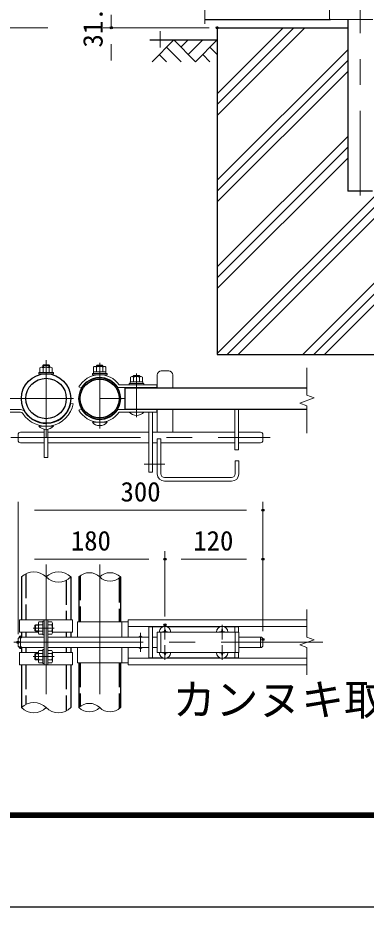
# Model space of a CAD drawing. Units: millimetres, scale not verified, with parts at other scales. Extents: x -4200 to 4200, y -2970 to 2970.
# Drawn here: x -1345 to -492, y -2970 to -792 of the extents above; entities that cross this region are included whole.
import ezdxf
from ezdxf.enums import TextEntityAlignment as Align

# ---------------------------------------------------------------- set-up
doc = ezdxf.new("R2010")
doc.units = ezdxf.units.MM
doc.header["$LTSCALE"] = 10
doc.header["$PDMODE"] = 32
doc.header["$PDSIZE"] = 5
doc.linetypes.add('DASHED', pattern=[7.5, 6, -1.5])
doc.linetypes.add('USER1', pattern=[50.8, 31.75, -6.35, 6.35, -6.35])
for name, color, linetype, lineweight in [('0-0_D-TTL-TXT', 7, 'Continuous', 25), ('0-1_D-STR-DIM', 7, 'Continuous', 13), ('0-2_D-BMK', 2, 'USER1', 13), ('0-3_D-STR4', 7, 'Continuous', 25), ('0-4_D-STR3', 3, 'Continuous', 13), ('0-5_D-STR1', 1, 'Continuous', 25), ('0-7_Defpoints', 8, 'Continuous', 25), ('0-9_D-DCR-HCH', 7, 'Continuous', 13), ('0-A_D-BGD', 7, 'Continuous', 25), ('0-D_D-TTL', 7, 'Continuous', 25)]:
    doc.layers.add(name, color=color, linetype=linetype, lineweight=lineweight)
doc.styles.add('ＭＳ ゴシック', font='')
doc.styles.get('ＭＳ ゴシック').set_extended_font_data('MS Gothic')

msp = doc.modelspace()

# ---------------------------------------------------------------- linework, layer by layer
at = {"layer": '0-1_D-STR-DIM'}
for p, q in [((-886.69, -807.3), (-886.69, 162.81)), ((-1116.11, -785.37), (-1116.11, -816.54)), ((-1771.84, -816.54), (-1271.44, -816.54)), ((-876.69, -816.54), (-1136.11, -816.54)), ((-996.11, -825.37), (-996.11, -865.37)), ((-1116.11, -856.54), (-1116.11, -896.54)), ((-636.98, -1716.48), (-636.98, -1649.31)), ((-619.36, -1722.9), (-636.98, -1716.48)), ((-654.6, -1735.72), (-619.36, -1722.9)), ((-636.98, -1742.14), (-654.6, -1735.72)), ((-636.98, -1809.31), (-636.98, -1742.14)), ((-1344.53, -2301.48), (-1344.53, -1977.91)), ((-744.53, -2294.48), (-744.53, -1977.91)), ((-1304.53, -1997.91), (-784.53, -1997.91)), ((-1344.53, -2301.48), (-1344.53, -2097.91)), ((-984.53, -2258.43), (-984.53, -2097.91)), ((-984.53, -2258.43), (-984.53, -2097.91)), ((-744.53, -2294.48), (-744.53, -2097.91)), ((-1304.53, -2117.91), (-1024.53, -2117.91)), ((-944.53, -2117.91), (-784.53, -2117.91)), ((-636.98, -2308.65), (-636.98, -2241.48)), ((-654.6, -2327.89), (-619.36, -2315.07)), ((-636.98, -2334.3), (-654.6, -2327.89)), ((-619.36, -2315.07), (-636.98, -2308.65)), ((-636.98, -2401.48), (-636.98, -2334.3))]:
    msp.add_line(p, q, dxfattribs=at)
for centre, radius, start, end in [((-1306.08, -2191.92), 42.92, 45.18146, 134.81854), ((-1245.58, -2191.92), 42.92, 45.18146, 134.81854), ((-1169.93, -2187.04), 36.03, 45.18146, 134.81854), ((-1119.13, -2187.04), 36.03, 45.18146, 134.81854), ((-1245.58, -2131.04), 42.92, 225.18146, 314.81854), ((-1119.13, -2135.92), 36.03, 225.18146, 314.81854), ((-1306.08, -2511.92), 42.92, 45.18146, 134.81854), ((-1306.08, -2451.04), 42.92, 225.18146, 314.81854), ((-1245.58, -2451.04), 42.92, 225.18146, 314.81854), ((-1169.93, -2507.04), 36.03, 45.18146, 134.81854), ((-1169.93, -2455.92), 36.03, 225.18146, 314.81854), ((-1119.13, -2455.92), 36.03, 225.18146, 314.81854)]:
    msp.add_arc(centre, radius, start, end, dxfattribs=at)
at = {"layer": '0-2_D-BMK'}
for p, q in [((-506.69, 1519.75), (-506.69, -1227.11)), ((-1275.83, -1630.99), (-1275.83, -1818.09)), ((-1275.83, -1661.38), (-1275.83, -1647.15)), ((-1144.53, -1636.99), (-1144.53, -1798.09)), ((-1054.23, -1770.28), (-1054.23, -1662.91)), ((-1525.83, -1724.54), (-1025.83, -1724.54)), ((-1362.19, -1819.94), (-726.88, -1819.94)), ((-1035.39, -1884.94), (-985.1, -1884.94)), ((-1275.83, -2130.89), (-1275.83, -2502.06)), ((-1144.53, -2130.89), (-1144.53, -2502.06)), ((-1256.21, -2286.48), (-1307.56, -2286.48)), ((-984.53, -2314.69), (-984.53, -2278.43)), ((-844.53, -2314.69), (-844.53, -2278.43)), ((-1044.53, -2297.9), (-1044.53, -2345.05)), ((-1355.17, -2321.48), (-598.14, -2321.48)), ((-984.53, -2328.26), (-984.53, -2364.52)), ((-844.53, -2328.26), (-844.53, -2364.52)), ((-1256.21, -2356.48), (-1307.56, -2356.48))]:
    msp.add_line(p, q, dxfattribs=at)
at = {"layer": '0-3_D-STR4'}
for p, q in [((-856.69, -816.54), (-856.69, -1616.54)), ((-856.69, -816.54), (-536.94, -816.54)), ((-856.69, -1616.54), (-156.69, -1616.54))]:
    msp.add_line(p, q, dxfattribs=at)
at = {"layer": '0-4_D-STR3'}
for p, q in [((-581.69, -768.54), (-581.69, -794.54)), ((-579.69, -796.54), (-475.36, -796.54)), ((-1290.83, -1660.84), (-1290.83, -1649.24)), ((-1287.39, -1647.84), (-1264.3, -1647.84)), ((-1283.83, -1643.78), (-1282.23, -1642.18)), ((-1283.83, -1647.84), (-1283.83, -1643.78)), ((-1283.33, -1660.84), (-1283.33, -1649.24)), ((-1282.23, -1642.18), (-1269.43, -1642.18)), ((-1282.23, -1647.84), (-1282.23, -1642.18)), ((-1269.43, -1647.84), (-1269.43, -1642.18)), ((-1268.33, -1660.84), (-1268.33, -1649.24)), ((-1267.83, -1647.84), (-1267.83, -1643.78)), ((-1260.83, -1660.84), (-1260.83, -1649.24)), ((-1159.53, -1659.14), (-1159.53, -1647.54)), ((-1156.09, -1646.14), (-1133, -1646.14)), ((-1152.53, -1644.34), (-1150.93, -1642.74)), ((-1152.53, -1646.14), (-1152.53, -1644.34)), ((-1152.03, -1659.14), (-1152.03, -1647.54)), ((-1150.93, -1642.74), (-1138.13, -1642.74)), ((-1150.93, -1646.14), (-1150.93, -1642.74)), ((-1138.13, -1646.14), (-1138.13, -1642.74)), ((-1137.03, -1659.14), (-1137.03, -1647.54)), ((-1136.53, -1646.14), (-1136.53, -1644.34)), ((-1129.53, -1659.14), (-1129.53, -1647.54)), ((-1293.83, -1664.04), (-1257.83, -1664.04)), ((-1290.83, -1660.84), (-1260.83, -1660.84)), ((-1129.13, -1659.14), (-1159.93, -1659.14)), ((-1159.93, -1663.14), (-1159.93, -1659.14)), ((-1129.13, -1663.14), (-1159.93, -1663.14)), ((-1159.53, -1659.14), (-1129.53, -1659.14)), ((-1129.13, -1663.14), (-1129.13, -1659.14)), ((-1069.23, -1683.94), (-1069.23, -1672.34)), ((-1065.79, -1670.94), (-1042.7, -1670.94)), ((-1062.23, -1669.54), (-1060.63, -1667.94)), ((-1062.23, -1670.94), (-1062.23, -1669.54)), ((-1061.73, -1683.94), (-1061.73, -1672.34)), ((-1060.63, -1667.94), (-1047.83, -1667.94)), ((-1060.63, -1670.94), (-1060.63, -1667.94)), ((-1047.83, -1670.94), (-1047.83, -1667.94)), ((-1046.73, -1683.94), (-1046.73, -1672.34)), ((-1046.23, -1670.94), (-1046.23, -1669.54)), ((-1039.23, -1683.94), (-1039.23, -1672.34)), ((-1003.53, -1666.94), (-1003.53, -1697.54)), ((-993.53, -1656.94), (-975.53, -1656.94)), ((-965.53, -1666.94), (-965.53, -1698.54)), ((-1195.33, -1696.14), (-1189.75, -1699.26)), ((-1100.33, -1697.54), (-1004.23, -1697.54)), ((-1096.87, -1691.14), (-1004.23, -1691.14)), ((-1038.83, -1683.94), (-1069.63, -1683.94)), ((-1069.63, -1687.94), (-1069.63, -1683.94)), ((-1038.83, -1687.94), (-1069.63, -1687.94)), ((-1069.23, -1683.94), (-1039.23, -1683.94)), ((-1038.83, -1687.94), (-1038.83, -1683.94)), ((-1004.23, -1691.14), (-1004.23, -1697.54)), ((-1215.46, -1736.23), (-1209.17, -1737.45)), ((-1338.58, -1751.54), (-1425.83, -1751.54)), ((-1338.58, -1757.94), (-1425.83, -1757.94)), ((-1195.33, -1752.94), (-1189.75, -1749.82)), ((-1100.33, -1751.54), (-1004.23, -1751.54)), ((-1096.87, -1757.94), (-1004.23, -1757.94)), ((-1072.23, -1757.94), (-1036.23, -1757.94)), ((-1065.53, -1751.14), (-1064.5, -1750.54)), ((-1042.93, -1751.14), (-1043.97, -1750.54)), ((-1015.53, -1757.94), (-1015.53, -1904.94)), ((-1004.23, -1757.94), (-1004.23, -1751.54)), ((-1003.53, -1750.54), (-1003.53, -1806.94)), ((-965.53, -1750.54), (-965.53, -1806.94)), ((-813.53, -1750.54), (-813.53, -1849.94)), ((-804.53, -1750.54), (-804.53, -1849.94)), ((-1162.53, -1782.74), (-1126.53, -1782.74)), ((-1155.83, -1782.74), (-1155.83, -1781.63)), ((-1133.23, -1782.74), (-1133.23, -1781.63)), ((-1338.53, -1806.94), (-1280.43, -1806.94)), ((-1293.83, -1792.44), (-1257.83, -1792.44)), ((-1287.13, -1792.44), (-1287.13, -1791.49)), ((-1280.43, -1800), (-1280.43, -1868.8)), ((-1271.23, -1800), (-1271.23, -1868.8)), ((-1271.23, -1806.94), (-1024.53, -1806.94)), ((-1264.53, -1792.44), (-1264.53, -1791.49)), ((-1015.53, -1806.94), (-813.53, -1806.94)), ((-804.53, -1806.94), (-750.53, -1806.94)), ((-1344.53, -1812.94), (-1344.53, -1826.94)), ((-1003.53, -1822.94), (-1003.53, -1908.94)), ((-1003.53, -1822.94), (-994.53, -1822.94)), ((-994.53, -1822.94), (-994.53, -1908.94)), ((-744.53, -1812.94), (-744.53, -1826.94)), ((-1338.53, -1832.94), (-1280.43, -1832.94)), ((-1271.23, -1832.94), (-1024.53, -1832.94)), ((-1015.53, -1832.94), (-1003.53, -1832.94)), ((-994.53, -1832.94), (-813.53, -1832.94)), ((-813.53, -1849.94), (-804.53, -1849.94)), ((-804.53, -1832.94), (-750.53, -1832.94)), ((-1271.23, -1868.8), (-1280.43, -1868.8)), ((-812.53, -1876.94), (-812.53, -1908.94)), ((-812.53, -1876.94), (-803.53, -1876.94)), ((-803.53, -1876.94), (-803.53, -1908.94)), ((-985.53, -1917.94), (-821.53, -1917.94)), ((-985.53, -1926.94), (-821.53, -1926.94)), ((-1340.93, -2266.48), (-1210.73, -2266.48)), ((-1340.93, -2266.48), (-1340.93, -2296.48)), ((-1303.23, -2279.83), (-1301.88, -2278.48)), ((-1303.23, -2279.83), (-1303.23, -2293.12)), ((-1294.63, -2279.83), (-1303.23, -2279.83)), ((-1294.63, -2278.48), (-1301.88, -2278.48)), ((-1301.88, -2278.48), (-1301.88, -2294.48)), ((-1294.63, -2274.84), (-1294.63, -2298.04)), ((-1283.63, -2271.48), (-1293.43, -2271.48)), ((-1283.63, -2278.48), (-1293.43, -2278.48)), ((-1280.43, -2269.48), (-1283.63, -2269.48)), ((-1283.63, -2269.48), (-1283.63, -2303.48)), ((-1280.43, -2266.48), (-1280.43, -2376.48)), ((-1275.83, -2266.48), (-1275.83, -2376.48)), ((-1271.23, -2266.48), (-1271.23, -2376.48)), ((-1271.23, -2268.68), (-1271.23, -2304.28)), ((-1271.23, -2271.48), (-1261.43, -2271.48)), ((-1271.23, -2278.48), (-1261.43, -2278.48)), ((-1260.23, -2274.84), (-1260.23, -2298.04)), ((-1210.73, -2266.48), (-1210.73, -2296.48)), ((-1198.53, -2271.48), (-1074.53, -2271.48)), ((-1198.53, -2271.48), (-1198.53, -2308.48)), ((-1090.53, -2271.48), (-1090.53, -2308.48)), ((-1074.53, -2266.48), (-1074.53, -2308.48)), ((-1074.53, -2266.48), (-636.98, -2266.48)), ((-1074.53, -2282.48), (-636.98, -2282.48)), ((-1024.53, -2283.48), (-1024.53, -2359.48)), ((-1024.53, -2283.48), (-989.73, -2283.48)), ((-1015.53, -2283.48), (-1015.53, -2359.48)), ((-979.34, -2283.48), (-849.73, -2283.48)), ((-839.34, -2283.48), (-804.53, -2283.48)), ((-813.53, -2283.48), (-813.53, -2296.48)), ((-804.53, -2283.48), (-804.53, -2296.48)), ((-1340.93, -2296.48), (-1294.63, -2296.48)), ((-1338.53, -2308.48), (-1280.73, -2308.48)), ((-1338.53, -2308.48), (-1338.53, -2334.48)), ((-1303.23, -2293.12), (-1301.88, -2294.48)), ((-1294.63, -2293.12), (-1303.23, -2293.12)), ((-1294.63, -2294.48), (-1301.88, -2294.48)), ((-1283.63, -2294.48), (-1293.43, -2294.48)), ((-1283.63, -2301.48), (-1293.43, -2301.48)), ((-1280.43, -2303.48), (-1283.63, -2303.48)), ((-1271.23, -2294.48), (-1261.43, -2294.48)), ((-1271.23, -2301.48), (-1261.43, -2301.48)), ((-1271.23, -2308.48), (-1024.53, -2308.48)), ((-1260.23, -2296.48), (-1210.73, -2296.48)), ((-1044.53, -2305.28), (-1050.08, -2308.48)), ((-1038.99, -2308.48), (-1044.53, -2305.28)), ((-1015.53, -2308.48), (-1003.53, -2308.48)), ((-1003.53, -2296.48), (-1003.53, -2346.48)), ((-1003.53, -2296.48), (-803.53, -2296.48)), ((-988.24, -2295.64), (-990.83, -2295.69)), ((-990.83, -2295.69), (-990.83, -2296.48)), ((-985.32, -2290.18), (-985.37, -2292.77)), ((-985.32, -2290.18), (-983.74, -2290.18)), ((-983.74, -2290.18), (-983.7, -2292.77)), ((-848.24, -2295.64), (-850.83, -2295.69)), ((-850.83, -2295.69), (-850.83, -2296.48)), ((-845.32, -2290.18), (-845.37, -2292.77)), ((-845.32, -2290.18), (-843.74, -2290.18)), ((-843.74, -2290.18), (-843.7, -2292.77)), ((-840.83, -2295.64), (-838.23, -2295.69)), ((-838.23, -2295.69), (-838.23, -2296.48)), ((-803.53, -2296.48), (-803.53, -2346.48)), ((-803.53, -2308.48), (-750.53, -2308.48)), ((-750.53, -2308.48), (-750.53, -2334.48)), ((-1344.53, -2314.48), (-1344.53, -2328.48)), ((-744.53, -2314.48), (-744.53, -2328.48)), ((-1340.93, -2346.48), (-1294.63, -2346.48)), ((-1340.93, -2376.48), (-1340.93, -2346.48)), ((-1338.53, -2334.48), (-1280.43, -2334.48)), ((-1303.23, -2349.83), (-1301.88, -2348.48)), ((-1294.63, -2349.83), (-1303.23, -2349.83)), ((-1303.23, -2363.12), (-1303.23, -2349.83)), ((-1301.88, -2364.48), (-1301.88, -2348.48)), ((-1294.63, -2348.48), (-1301.88, -2348.48)), ((-1294.63, -2368.12), (-1294.63, -2344.92)), ((-1283.63, -2341.48), (-1293.43, -2341.48)), ((-1283.63, -2348.48), (-1293.43, -2348.48)), ((-1283.63, -2373.48), (-1283.63, -2339.48)), ((-1280.43, -2339.48), (-1283.63, -2339.48)), ((-1271.23, -2334.48), (-1024.53, -2334.48)), ((-1271.23, -2341.48), (-1261.43, -2341.48)), ((-1271.23, -2348.48), (-1261.43, -2348.48)), ((-1260.43, -2346.48), (-1210.73, -2346.48)), ((-1260.23, -2344.84), (-1260.23, -2368.04)), ((-1210.73, -2376.48), (-1210.73, -2346.48)), ((-1198.53, -2334.48), (-1198.53, -2371.48)), ((-1090.53, -2334.48), (-1090.53, -2371.48)), ((-1074.53, -2334.48), (-1074.53, -2376.48)), ((-1015.53, -2334.48), (-1003.53, -2334.48)), ((-1003.53, -2346.48), (-803.53, -2346.48)), ((-990.83, -2347.27), (-990.83, -2346.48)), ((-988.24, -2347.31), (-990.83, -2347.27)), ((-985.32, -2352.78), (-985.37, -2350.18)), ((-983.74, -2352.78), (-983.7, -2350.18)), ((-980.83, -2347.31), (-978.23, -2347.27)), ((-978.23, -2347.27), (-978.23, -2346.48)), ((-850.83, -2347.27), (-850.83, -2346.48)), ((-848.24, -2347.31), (-850.83, -2347.27)), ((-845.32, -2352.78), (-845.37, -2350.18)), ((-843.74, -2352.78), (-843.7, -2350.18)), ((-840.83, -2347.31), (-838.23, -2347.27)), ((-838.23, -2347.27), (-838.23, -2346.48)), ((-813.53, -2346.48), (-813.53, -2359.48)), ((-804.53, -2346.48), (-804.53, -2359.48)), ((-803.53, -2334.48), (-750.53, -2334.48)), ((-1294.63, -2363.12), (-1303.23, -2363.12)), ((-1303.23, -2363.12), (-1301.88, -2364.48)), ((-1294.63, -2364.48), (-1301.88, -2364.48)), ((-1283.63, -2364.48), (-1293.43, -2364.48)), ((-1283.63, -2371.48), (-1293.43, -2371.48)), ((-1280.43, -2373.48), (-1283.63, -2373.48)), ((-1271.23, -2364.48), (-1261.43, -2364.48)), ((-1271.23, -2371.48), (-1261.43, -2371.48)), ((-1198.53, -2371.48), (-1074.53, -2371.48)), ((-1074.53, -2360.48), (-636.98, -2360.48)), ((-1024.53, -2359.48), (-989.73, -2359.48)), ((-985.32, -2352.78), (-983.74, -2352.78)), ((-979.34, -2359.48), (-849.73, -2359.48)), ((-845.32, -2352.78), (-843.74, -2352.78)), ((-839.34, -2359.48), (-804.53, -2359.48)), ((-1340.93, -2376.48), (-1210.73, -2376.48)), ((-1074.53, -2376.48), (-636.98, -2376.48))]:
    msp.add_line(p, q, dxfattribs=at)
at = {"layer": '0-4_D-STR3', "linetype": 'DASHED'}
for p, q in [((-994.53, -2296.48), (-994.53, -2346.48)), ((-812.53, -2296.48), (-812.53, -2346.48))]:
    msp.add_line(p, q, dxfattribs=at)
at = {"layer": '0-4_D-STR3'}
for points in [[(-1283.83, -1643.78), (-1267.83, -1643.78), (-1269.43, -1642.18)], [(-1152.53, -1644.34), (-1136.53, -1644.34), (-1138.13, -1642.74)], [(-1257.83, -1664.01), (-1257.83, -1660.84), (-1293.83, -1660.84), (-1293.83, -1664.01)], [(-1062.23, -1669.54), (-1046.23, -1669.54), (-1047.83, -1667.94)], [(-1024.53, -1757.94), (-1024.53, -1904.94), (-1015.53, -1904.94)], [(-980.83, -2295.64), (-978.23, -2295.69), (-978.23, -2296.48)], [(-1050.08, -2334.48), (-1044.53, -2337.68), (-1038.99, -2334.48)]]:
    msp.add_lwpolyline(points, dxfattribs=at)
for points in [[(-1162.53, -1663.14), (-1162.53, -1666.34), (-1126.53, -1666.34), (-1126.53, -1663.14)], [(-1072.23, -1687.94), (-1072.23, -1691.14), (-1036.23, -1691.14), (-1036.23, -1687.94)]]:
    msp.add_lwpolyline(points, close=True, dxfattribs=at)
for centre, radius, start, end in [((-579.69, -794.54), 2, 180, 270), ((-1287.08, -1653.53), 5.7, 48.83491, 131.16509), ((-1275.83, -1668.63), 20.79, 68.85295, 111.14705), ((-1264.58, -1653.53), 5.7, 48.86505, 131.13495), ((-1155.78, -1651.83), 5.7, 48.83491, 131.16509), ((-1144.53, -1666.93), 20.79, 68.85295, 111.14705), ((-1133.28, -1651.83), 5.7, 48.86505, 131.13495), ((-1144.53, -1724.54), 58.2, 35.02146, 150.7918), ((-1144.53, -1724.54), 51.8, 31.41517, 150.7918), ((-1065.48, -1676.63), 5.7, 48.83491, 131.16509), ((-1054.23, -1691.73), 20.79, 68.85295, 111.14705), ((-1042.98, -1676.63), 5.7, 48.86505, 131.13495), ((-993.53, -1666.94), 10, 90, 180), ((-975.53, -1666.94), 10, 0, 90), ((-1275.83, -1724.54), 67.9, 212.38911, 349.04288), ((-1275.83, -1724.54), 61.5, 212.38911, 349.04288), ((-1338.58, -1764.34), 12.8, 32.38911, 90), ((-1338.58, -1764.34), 6.4, 32.38911, 90), ((-1144.53, -1724.54), 58.2, 209.2082, 324.97854), ((-1144.53, -1724.54), 51.8, 209.2082, 328.58483), ((-1054.23, -1741.69), 24.25, 222.07502, 317.92498), ((-1059.88, -1763.84), 13.9, 106.90112, 113.9872), ((-1059.88, -1763.84), 13.9, 66.0128, 73.09888), ((-1048.58, -1763.94), 13.99, 106.71589, 113.81332), ((-1048.58, -1763.94), 13.99, 66.18668, 73.28411), ((-1144.53, -1766.49), 24.25, 222.07502, 317.92498), ((-1338.53, -1812.94), 6, 90, 180), ((-1275.83, -1776.19), 24.25, 222.07502, 317.92498), ((-750.53, -1812.94), 6, 0, 90), ((-1338.53, -1826.94), 6, 180, 270), ((-750.53, -1826.94), 6, 270, 0), ((-985.53, -1908.94), 18, 180, 270), ((-985.53, -1908.94), 9, 180, 270), ((-821.53, -1908.94), 9, 270, 0), ((-821.53, -1908.94), 18, 270, 0), ((-1288.94, -2274.98), 5.7, 142.09851, 217.90149), ((-1267.37, -2286.48), 27.27, 162.93847, 197.06153), ((-1265.93, -2274.98), 5.7, 322.09851, 37.90149), ((-1287.5, -2286.48), 27.27, 342.93847, 17.06153), ((-984.53, -2296.48), 14, 0, 180), ((-844.53, -2296.48), 14, 0, 180), ((-1338.53, -2314.48), 6, 90, 180), ((-1288.93, -2297.98), 5.7, 142.14171, 217.85829), ((-1265.94, -2297.98), 5.7, 322.14171, 37.85829), ((-1044.53, -2321.48), 14.07, 67.52593, 112.47407), ((-988.34, -2292.67), 2.98, 270, 0), ((-980.72, -2292.67), 2.98, 180, 270), ((-848.34, -2292.67), 2.98, 270, 0), ((-840.72, -2292.67), 2.98, 180, 270), ((-750.53, -2314.48), 6, 0, 90), ((-1338.53, -2328.48), 6, 180, 270), ((-750.53, -2328.48), 6, 270, 0), ((-1267.37, -2356.48), 27.27, 162.93847, 197.06153), ((-1288.93, -2344.98), 5.7, 142.14171, 217.85829), ((-1265.93, -2344.98), 5.7, 322.09851, 37.90149), ((-1287.5, -2356.48), 27.27, 342.93847, 17.06153), ((-1044.53, -2321.48), 14.07, 247.52593, 292.47407), ((-984.53, -2346.48), 14, 180, 0), ((-988.34, -2350.29), 2.98, 0, 90), ((-980.72, -2350.29), 2.98, 90, 180), ((-844.53, -2346.48), 14, 180, 0), ((-848.34, -2350.29), 2.98, 0, 90), ((-840.72, -2350.29), 2.98, 90, 180), ((-1288.94, -2367.98), 5.7, 142.09851, 217.90149), ((-1265.94, -2367.98), 5.7, 322.14171, 37.85829)]:
    msp.add_arc(centre, radius, start, end, dxfattribs=at)
at = {"layer": '0-5_D-STR1'}
for p, q in [((-886.69, -796.54), (-579.33, -796.54)), ((-536.94, -796.54), (-536.94, -1216.54)), ((-476.44, -1216.54), (-536.94, -1216.54)), ((-1082.33, -1750.54), (-1082.33, -1698.54)), ((-1082.33, -1698.54), (-636.98, -1698.54)), ((-1082.33, -1750.54), (-636.98, -1750.54)), ((-1336.33, -2161.48), (-1336.33, -2266.48)), ((-1215.33, -2161.48), (-1215.33, -2266.48)), ((-1195.33, -2161.48), (-1195.33, -2271.48)), ((-1093.73, -2161.48), (-1093.73, -2271.48)), ((-1336.33, -2296.48), (-1336.33, -2308.48)), ((-1215.33, -2296.48), (-1215.33, -2308.48)), ((-1336.33, -2334.48), (-1336.33, -2346.48)), ((-1215.33, -2334.48), (-1215.33, -2346.48)), ((-1195.33, -2371.48), (-1195.33, -2481.48)), ((-1093.73, -2371.48), (-1093.73, -2481.48)), ((-1336.33, -2376.48), (-1336.33, -2481.48)), ((-1215.33, -2376.48), (-1215.33, -2481.48))]:
    msp.add_line(p, q, dxfattribs=at)
at = {"layer": '0-5_D-STR1', "linetype": 'DASHED'}
for p, q in [((-1325.33, -2153.56), (-1325.33, -2266.48)), ((-1226.33, -2169.39), (-1226.33, -2266.48)), ((-1192.13, -2158.65), (-1192.13, -2271.48)), ((-1096.93, -2164.3), (-1096.93, -2271.48)), ((-1325.33, -2296.48), (-1325.33, -2308.48)), ((-1226.33, -2296.48), (-1226.33, -2308.48)), ((-1325.33, -2334.48), (-1325.33, -2346.48)), ((-1226.33, -2334.48), (-1226.33, -2346.48)), ((-1195.33, -2371.48), (-1195.33, -2481.48)), ((-1192.13, -2371.48), (-1192.13, -2478.65)), ((-1096.93, -2371.48), (-1096.93, -2484.3)), ((-1325.33, -2376.48), (-1325.33, -2473.56)), ((-1226.33, -2376.48), (-1226.33, -2489.39))]:
    msp.add_line(p, q, dxfattribs=at)
at = {"layer": '0-5_D-STR1'}
for centre, radius in [((-1275.83, -1724.54), 60.5), ((-1275.83, -1724.54), 49.5), ((-1144.53, -1724.54), 50.8), ((-1144.53, -1724.54), 47.6)]:
    msp.add_circle(centre, radius, dxfattribs=at)
at = {"layer": '0-7_Defpoints'}
for p in [(-1116.11, -816.54), (-856.69, -816.54), (-744.53, -1997.91), (-984.53, -2117.91), (-744.53, -2117.91), (-984.53, -2278.43), (-1338.53, -2308.48), (-1344.53, -2321.48), (-744.53, -2314.48), (-1338.53, -2334.48)]:
    msp.add_point(p, dxfattribs=at)
at = {"layer": '0-9_D-DCR-HCH'}
for p, q in [((-856.69, -819.02), (-854.2, -816.54)), ((-856.69, -1031.15), (-642.07, -816.54)), ((-856.69, -1004.64), (-668.59, -816.54)), ((-856.69, -978.12), (-695.1, -816.54)), ((-963.11, -846.54), (-1016.32, -899.75)), ((-963.11, -846.54), (-909.9, -899.75)), ((-945.37, -864.28), (-927.64, -846.54)), ((-927.64, -882.01), (-892.16, -846.54)), ((-909.9, -899.75), (-856.69, -846.54)), ((-980.85, -864.28), (-945.21, -899.75)), ((-874.42, -864.28), (-856.69, -881.93)), ((-856.69, -1190.25), (-536.94, -870.5)), ((-998.59, -882.01), (-980.77, -899.75)), ((-892.16, -882.01), (-874.34, -899.75)), ((-856.69, -1216.77), (-536.94, -897.02)), ((-856.69, -1614.52), (-156.69, -914.52)), ((-856.69, -1243.29), (-536.94, -923.54)), ((-832.19, -1616.54), (-156.69, -941.03)), ((-805.67, -1616.54), (-156.69, -967.55)), ((-856.69, -1402.38), (-536.94, -1082.63)), ((-856.69, -1428.9), (-536.94, -1109.15)), ((-646.58, -1616.54), (-156.69, -1126.65)), ((-856.69, -1455.42), (-536.94, -1135.67)), ((-620.06, -1616.54), (-156.69, -1153.17)), ((-593.54, -1616.54), (-156.69, -1179.68))]:
    msp.add_line(p, q, dxfattribs=at)
at = {"layer": '0-A_D-BGD'}
msp.add_line((-1021.69, -846.54), (-856.69, -846.54), dxfattribs=at)
at = {"layer": '0-D_D-TTL', "color": 2}
msp.add_lwpolyline([(-4199.7, 2969.89), (4200.3, 2969.89), (4200.3, -2970.11), (-4199.7, -2970.11)], close=True, dxfattribs=at)
at = {"layer": '0-D_D-TTL'}
for points in [[(-3929.7, 2749.89), (3930.3, 2749.89), (3930.3, -2750.11), (-3929.7, -2750.11)], [(-3927.2, 2747.39), (3927.8, 2747.39), (3927.8, -2747.61), (-3927.2, -2747.61)], [(-3924.7, 2744.89), (3925.3, 2744.89), (3925.3, -2745.11), (-3924.7, -2745.11)], [(-3922.2, 2742.39), (3922.8, 2742.39), (3922.8, -2742.61), (-3922.2, -2742.61)], [(-3919.7, 2739.89), (3920.3, 2739.89), (3920.3, -2740.11), (-3919.7, -2740.11)]]:
    msp.add_lwpolyline(points, close=True, dxfattribs=at)

# ---------------------------------------------------------------- texts
at = {"layer": '0-0_D-TTL-TXT', "style": 'ＭＳ ゴシック'}
msp.add_text('カンヌキ取付詳細図', height=76.98, dxfattribs=at).set_placement((-965.64, -2523.27), align=Align.BOTTOM_LEFT)
at = {"layer": '0-1_D-STR-DIM', "style": 'ＭＳ ゴシック'}
msp.add_text('31.2', height=48.09, rotation=90, dxfattribs=at).set_placement((-1122.86, -865.13), align=Align.BOTTOM_LEFT)
for s, p in [('300', (-1093.41, -1991.16)), ('180', (-1215.18, -2111.16)), ('120', (-915.18, -2111.16))]:
    msp.add_text(s, height=48.09, dxfattribs=at).set_placement(p, align=Align.BOTTOM_LEFT)

doc.saveas('drawing.dxf')
